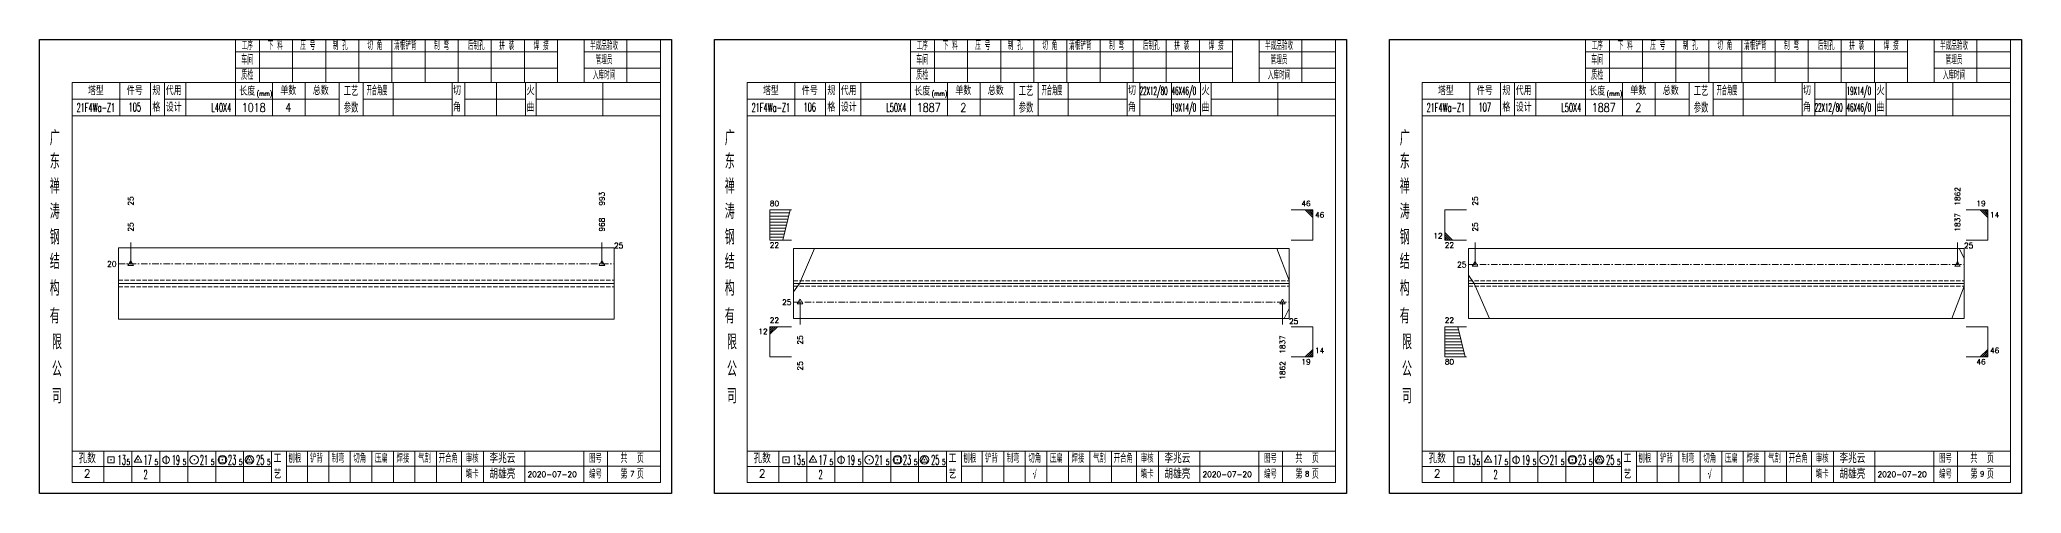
# Model space of a CAD drawing. Extents: x 1310 to 15542, y -76 to 8381.
# Drawn here: x 3389 to 4306, y 5794 to 6004 of the extents above; entities that cross this region are included whole.
import ezdxf
from ezdxf.enums import TextEntityAlignment as Align

# ---------------------------------------------------------------- set-up
doc = ezdxf.new("R2010")
doc.units = 0
doc.header["$MEASUREMENT"] = 0
doc.linetypes.add('一点画线', pattern=[5.2, 3, -1, 0.2, -1])
doc.linetypes.add('虚线', pattern=[2.75, 2, -0.75])
doc.layers.get('0').update_dxf_attribs({"linetype": 'CONTINUOUS', "lineweight": 25})
for name, color, linetype, lineweight in [('1', 7, 'CONTINUOUS', 25), ('4', 7, 'CONTINUOUS', 25), ('5', 7, 'CONTINUOUS', 25)]:
    doc.layers.add(name, color=color, linetype=linetype, lineweight=lineweight)
doc.styles.get("Standard").update_dxf_attribs({"font": 'simplex.shx', "width": 0.7, "height": 3, "bigfont": 'gbhzfs.shx'})

# ---------------------------------------------------------------- blocks, each defined once
blk = doc.blocks.new('孔17.5')
at = {"layer": '5', "color": 7, "linetype": 'Continuous', "lineweight": 13}
for p, q in [((0, 1), (-0.866, -0.5)), ((-0.1, -0.1), (0.1, 0.1)), ((0.1, -0.1), (-0.1, 0.1)), ((0.866, -0.5), (0, 1)), ((-0.866, -0.5), (0.866, -0.5))]:
    blk.add_line(p, q, dxfattribs=at)
blk = doc.blocks.new('CTJGK')
at = {"color": 6, "linetype": 'Continuous'}
for p, q in [((0, 209.97), (292.13, 209.97)), ((0, 0), (0, 209.97)), ((292.13, 209.97), (292.13, 0)), ((292.13, 0), (0, 0))]:
    blk.add_line(p, q, dxfattribs=at)

msp = doc.modelspace()

# ---------------------------------------------------------------- linework, layer by layer
at = {"color": 7, "linetype": 'Continuous', "lineweight": 13}
for p, q in [((3726.832, 5924.824), (3736.832, 5924.824)), ((3726.832, 5910.824), (3726.832, 5924.824)), ((3726.832, 5923.424), (3735.982, 5923.424)), ((3726.832, 5922.024), (3735.632, 5922.024)), ((3726.832, 5920.624), (3735.282, 5920.624)), ((3732.832, 5910.824), (3736.332, 5924.824)), ((3977.962, 5924.824), (3967.962, 5924.824)), ((3974.462, 5924.824), (3977.962, 5921.324)), ((3975.337, 5924.824), (3977.962, 5922.199)), ((3976.212, 5924.824), (3977.962, 5923.074)), ((3977.087, 5924.824), (3977.962, 5923.949)), ((3977.962, 5910.824), (3977.962, 5924.824)), ((4038.962, 5924.824), (4048.962, 5924.824)), ((4038.962, 5910.824), (4038.962, 5924.824)), ((4290.092, 5924.824), (4280.092, 5924.824)), ((4286.592, 5924.824), (4290.092, 5921.324)), ((4287.467, 5924.824), (4290.092, 5922.199)), ((4288.342, 5924.824), (4290.092, 5923.074)), ((4289.217, 5924.824), (4290.092, 5923.949)), ((4290.092, 5910.824), (4290.092, 5924.824)), ((3726.832, 5919.224), (3734.932, 5919.224)), ((3726.832, 5917.824), (3734.582, 5917.824)), ((3726.832, 5916.424), (3734.232, 5916.424)), ((3726.832, 5915.024), (3733.882, 5915.024)), ((3726.832, 5913.624), (3733.532, 5913.624)), ((3726.832, 5912.224), (3733.182, 5912.224)), ((3726.832, 5910.824), (3736.832, 5910.824)), ((3977.962, 5910.824), (3967.962, 5910.824)), ((4042.462, 5910.824), (4038.962, 5914.324)), ((4041.587, 5910.824), (4038.962, 5913.449)), ((4040.712, 5910.824), (4038.962, 5912.574)), ((4039.837, 5910.824), (4038.962, 5911.699)), ((4038.962, 5910.824), (4048.962, 5910.824)), ((4290.092, 5910.824), (4280.092, 5910.824)), ((3431.329, 5899.824), (3431.329, 5909.824)), ((3649.205, 5899.824), (3649.205, 5909.824)), ((3740.503, 5890.824), (3747.546, 5907.024)), ((3966.962, 5892.12), (3961.376, 5907.024)), ((4052.997, 5899.524), (4052.997, 5909.824)), ((4276.056, 5899.524), (4276.056, 5909.824)), ((4279.092, 5902.488), (4276.785, 5907.024)), ((4049.962, 5894.712), (4052.633, 5890.824)), ((3737.832, 5886.936), (3740.503, 5890.824)), ((4052.633, 5890.824), (4059.676, 5874.624)), ((4279.092, 5889.528), (4273.506, 5874.624)), ((3740.867, 5882.124), (3740.867, 5871.824)), ((3963.926, 5882.124), (3963.926, 5871.824)), ((3966.962, 5879.16), (3964.655, 5874.624)), ((3726.832, 5870.824), (3736.832, 5870.824)), ((3726.832, 5870.824), (3726.832, 5856.824)), ((3727.707, 5870.824), (3726.832, 5869.949)), ((3728.582, 5870.824), (3726.832, 5869.074)), ((3729.457, 5870.824), (3726.832, 5868.199)), ((3730.332, 5870.824), (3726.832, 5867.324)), ((3977.962, 5870.824), (3967.962, 5870.824)), ((3977.962, 5870.824), (3977.962, 5856.824)), ((4038.962, 5870.824), (4048.962, 5870.824)), ((4038.962, 5870.824), (4038.962, 5856.824)), ((4038.962, 5869.424), (4045.312, 5869.424)), ((4038.962, 5868.024), (4045.662, 5868.024)), ((4038.962, 5866.624), (4046.012, 5866.624)), ((4038.962, 5865.224), (4046.362, 5865.224)), ((4044.962, 5870.824), (4048.462, 5856.824)), ((4290.092, 5870.824), (4280.092, 5870.824)), ((4290.092, 5870.824), (4290.092, 5856.824)), ((3726.832, 5856.824), (3736.832, 5856.824)), ((3977.962, 5856.824), (3967.962, 5856.824)), ((3974.462, 5856.824), (3977.962, 5860.324)), ((3975.337, 5856.824), (3977.962, 5859.449)), ((3976.212, 5856.824), (3977.962, 5858.574)), ((3977.087, 5856.824), (3977.962, 5857.699)), ((4038.962, 5863.824), (4046.712, 5863.824)), ((4038.962, 5862.424), (4047.062, 5862.424)), ((4038.962, 5861.024), (4047.412, 5861.024)), ((4038.962, 5859.624), (4047.762, 5859.624)), ((4038.962, 5858.224), (4048.112, 5858.224)), ((4038.962, 5856.824), (4048.962, 5856.824)), ((4290.092, 5856.824), (4280.092, 5856.824)), ((4286.592, 5856.824), (4290.092, 5860.324)), ((4287.467, 5856.824), (4290.092, 5859.449)), ((4288.342, 5856.824), (4290.092, 5858.574)), ((4289.217, 5856.824), (4290.092, 5857.699))]:
    msp.add_line(p, q, dxfattribs=at)
at = {"color": 7, "linetype": 'Continuous', "lineweight": 18}
for p, q in [((3425.702, 5907.324), (3425.702, 5874.324)), ((3425.702, 5907.324), (3654.832, 5907.324)), ((3654.832, 5907.324), (3654.832, 5874.324)), ((3737.832, 5907.024), (3737.832, 5874.624)), ((3737.832, 5907.024), (3966.962, 5907.024)), ((3966.962, 5907.024), (3966.962, 5874.624)), ((4049.962, 5907.024), (4049.962, 5874.624)), ((4049.962, 5907.024), (4279.092, 5907.024)), ((4279.092, 5907.024), (4279.092, 5874.624)), ((3425.702, 5890.824), (3654.832, 5890.824)), ((3737.832, 5890.824), (3966.962, 5890.824)), ((4049.962, 5890.824), (4279.092, 5890.824))]:
    msp.add_line(p, q, dxfattribs=at)
at = {"color": 3, "linetype": '一点画线', "lineweight": 13}
for p, q in [((3425.702, 5899.824), (3654.832, 5899.824)), ((4049.962, 5899.524), (4279.092, 5899.524)), ((3737.832, 5882.124), (3966.962, 5882.124))]:
    msp.add_line(p, q, dxfattribs=at)
at = {"color": 1, "linetype": '虚线', "lineweight": 18}
for p, q in [((3425.702, 5892.324), (3654.832, 5892.324)), ((3425.702, 5889.324), (3654.832, 5889.324)), ((3737.832, 5892.024), (3966.962, 5892.024)), ((3737.832, 5889.624), (3966.962, 5889.624)), ((4049.962, 5892.024), (4279.092, 5892.024)), ((4049.962, 5889.624), (4279.092, 5889.624))]:
    msp.add_line(p, q, dxfattribs=at)
at = {"layer": '1', "color": 7, "linetype": 'Continuous', "lineweight": 18}
for p, q in [((3425.702, 5874.324), (3654.832, 5874.324)), ((3737.832, 5874.624), (3966.962, 5874.624)), ((4049.962, 5874.624), (4279.092, 5874.624))]:
    msp.add_line(p, q, dxfattribs=at)
at = {"layer": '4', "color": 1, "linetype": 'Continuous', "lineweight": 18}
for p, q in [((3389.202, 6003.651), (3389.202, 5793.681)), ((3681.332, 6003.651), (3389.202, 6003.651)), ((3479.832, 6003.651), (3479.832, 5983.811)), ((3490.862, 6003.651), (3490.862, 5983.791)), ((3506.172, 6003.651), (3506.172, 5983.791)), ((3521.492, 6003.651), (3521.492, 5983.791)), ((3536.802, 6003.651), (3536.802, 5983.791)), ((3552.112, 6003.651), (3552.112, 5983.791)), ((3567.422, 6003.651), (3567.422, 5983.791)), ((3582.742, 6003.651), (3582.742, 5983.791)), ((3598.052, 6003.651), (3598.052, 5983.791)), ((3613.362, 6003.651), (3613.362, 5983.791)), ((3628.672, 6003.651), (3628.672, 5983.811)), ((3628.672, 6003.651), (3628.672, 5983.791)), ((3640.952, 6003.651), (3640.952, 5983.791)), ((3660.702, 6003.651), (3660.702, 5983.791)), ((3676.282, 6003.651), (3676.282, 5983.791)), ((3681.332, 5973.851), (3681.332, 6003.651)), ((3701.332, 6003.651), (3701.332, 5793.681)), ((3993.462, 6003.651), (3701.332, 6003.651)), ((3791.962, 6003.651), (3791.962, 5983.811)), ((3802.992, 6003.651), (3802.992, 5983.791)), ((3818.302, 6003.651), (3818.302, 5983.791)), ((3833.622, 6003.651), (3833.622, 5983.791)), ((3848.932, 6003.651), (3848.932, 5983.791)), ((3864.242, 6003.651), (3864.242, 5983.791)), ((3879.552, 6003.651), (3879.552, 5983.791)), ((3894.872, 6003.651), (3894.872, 5983.791)), ((3910.182, 6003.651), (3910.182, 5983.791)), ((3925.492, 6003.651), (3925.492, 5983.791)), ((3940.802, 6003.651), (3940.802, 5983.811)), ((3940.802, 6003.651), (3940.802, 5983.791)), ((3953.082, 6003.651), (3953.082, 5983.791)), ((3972.832, 6003.651), (3972.832, 5983.791)), ((3988.412, 6003.651), (3988.412, 5983.791)), ((3993.462, 5973.851), (3993.462, 6003.651)), ((4013.462, 6003.651), (4013.462, 5793.681)), ((4305.592, 6003.651), (4013.462, 6003.651)), ((4104.092, 6003.651), (4104.092, 5983.811)), ((4115.122, 6003.651), (4115.122, 5983.791)), ((4130.432, 6003.651), (4130.432, 5983.791)), ((4145.752, 6003.651), (4145.752, 5983.791)), ((4161.062, 6003.651), (4161.062, 5983.791)), ((4176.372, 6003.651), (4176.372, 5983.791)), ((4191.682, 6003.651), (4191.682, 5983.791)), ((4207.002, 6003.651), (4207.002, 5983.791)), ((4222.312, 6003.651), (4222.312, 5983.791)), ((4237.622, 6003.651), (4237.622, 5983.791)), ((4252.932, 6003.651), (4252.932, 5983.811)), ((4252.932, 6003.651), (4252.932, 5983.791)), ((4265.212, 6003.651), (4265.212, 5983.791)), ((4284.962, 6003.651), (4284.962, 5983.791)), ((4300.542, 6003.651), (4300.542, 5983.791)), ((4305.592, 5973.851), (4305.592, 6003.651)), ((3628.672, 5997.921), (3479.832, 5997.921)), ((3676.282, 5997.921), (3640.952, 5997.921)), ((3940.802, 5997.921), (3791.962, 5997.921)), ((3988.412, 5997.921), (3953.082, 5997.921)), ((4252.932, 5997.921), (4104.092, 5997.921)), ((4300.542, 5997.921), (4265.212, 5997.921)), ((3628.672, 5990.441), (3479.832, 5990.441)), ((3676.282, 5990.441), (3640.952, 5990.441)), ((3940.802, 5990.441), (3791.962, 5990.441)), ((3988.412, 5990.441), (3953.082, 5990.441)), ((4252.932, 5990.441), (4104.092, 5990.441)), ((4300.542, 5990.441), (4265.212, 5990.441)), ((3404.212, 5983.791), (3404.212, 5798.731)), ((3676.282, 5983.791), (3404.212, 5983.791)), ((3440.482, 5976.031), (3404.212, 5976.031)), ((3426.332, 5983.801), (3426.332, 5968.381)), ((3440.482, 5968.381), (3440.482, 5983.791)), ((3446.982, 5968.381), (3446.982, 5983.791)), ((3527.702, 5976.081), (3446.982, 5976.081)), ((3456.852, 5983.791), (3456.852, 5968.381)), ((3479.832, 5983.811), (3479.832, 5968.381)), ((3496.952, 5983.791), (3496.952, 5968.381)), ((3512.002, 5983.791), (3512.002, 5968.381)), ((3527.702, 5983.791), (3527.702, 5968.381)), ((3538.762, 5983.791), (3538.762, 5968.381)), ((3538.762, 5976.081), (3580.012, 5976.081)), ((3552.712, 5983.791), (3552.712, 5968.381)), ((3580.012, 5983.791), (3580.012, 5968.381)), ((3585.772, 5983.791), (3585.772, 5968.381)), ((3585.772, 5976.081), (3613.852, 5976.081)), ((3600.392, 5983.791), (3600.392, 5968.381)), ((3613.852, 5983.791), (3613.852, 5968.381)), ((3618.842, 5983.791), (3618.842, 5968.381)), ((3618.842, 5976.081), (3676.462, 5976.081)), ((3649.582, 5983.791), (3649.582, 5968.381)), ((3676.282, 5798.731), (3676.282, 5983.791)), ((3716.342, 5983.791), (3716.342, 5798.731)), ((3988.412, 5983.791), (3716.342, 5983.791)), ((3752.612, 5976.031), (3716.342, 5976.031)), ((3738.462, 5983.801), (3738.462, 5968.381)), ((3752.612, 5968.381), (3752.612, 5983.791)), ((3759.112, 5968.381), (3759.112, 5983.791)), ((3839.832, 5976.081), (3759.112, 5976.081)), ((3768.982, 5983.791), (3768.982, 5968.381)), ((3791.962, 5983.811), (3791.962, 5968.381)), ((3809.082, 5983.791), (3809.082, 5968.381)), ((3824.132, 5983.791), (3824.132, 5968.381)), ((3839.832, 5983.791), (3839.832, 5968.381)), ((3850.892, 5983.791), (3850.892, 5968.381)), ((3850.892, 5976.081), (3892.142, 5976.081)), ((3864.842, 5983.791), (3864.842, 5968.381)), ((3892.142, 5983.791), (3892.142, 5968.381)), ((3897.902, 5983.791), (3897.902, 5968.381)), ((3897.902, 5976.081), (3925.982, 5976.081)), ((3912.522, 5983.791), (3912.522, 5968.381)), ((3925.982, 5983.791), (3925.982, 5968.381)), ((3930.972, 5983.791), (3930.972, 5968.381)), ((3930.972, 5976.081), (3988.592, 5976.081)), ((3961.712, 5983.791), (3961.712, 5968.381)), ((3988.412, 5798.731), (3988.412, 5983.791)), ((4028.472, 5983.791), (4028.472, 5798.731)), ((4300.542, 5983.791), (4028.472, 5983.791)), ((4064.742, 5976.031), (4028.472, 5976.031)), ((4050.592, 5983.801), (4050.592, 5968.381)), ((4064.742, 5968.381), (4064.742, 5983.791)), ((4071.242, 5968.381), (4071.242, 5983.791)), ((4151.962, 5976.081), (4071.242, 5976.081)), ((4081.112, 5983.791), (4081.112, 5968.381)), ((4104.092, 5983.811), (4104.092, 5968.381)), ((4121.212, 5983.791), (4121.212, 5968.381)), ((4136.262, 5983.791), (4136.262, 5968.381)), ((4151.962, 5983.791), (4151.962, 5968.381)), ((4163.022, 5983.791), (4163.022, 5968.381)), ((4163.022, 5976.081), (4204.272, 5976.081)), ((4176.972, 5983.791), (4176.972, 5968.381)), ((4204.272, 5983.791), (4204.272, 5968.381)), ((4210.032, 5983.791), (4210.032, 5968.381)), ((4210.032, 5976.081), (4238.112, 5976.081)), ((4224.652, 5983.791), (4224.652, 5968.381)), ((4238.112, 5983.791), (4238.112, 5968.381)), ((4243.102, 5983.791), (4243.102, 5968.381)), ((4243.102, 5976.081), (4300.722, 5976.081)), ((4273.842, 5983.791), (4273.842, 5968.381)), ((4300.542, 5798.731), (4300.542, 5983.791)), ((3676.462, 5968.381), (3404.212, 5968.381)), ((3681.332, 5793.681), (3681.332, 5973.851)), ((3988.592, 5968.381), (3716.342, 5968.381)), ((3993.462, 5793.681), (3993.462, 5973.851)), ((4300.722, 5968.381), (4028.472, 5968.381)), ((4305.592, 5793.681), (4305.592, 5973.851)), ((3404.212, 5813.261), (3676.282, 5813.261)), ((3418.902, 5813.261), (3418.902, 5798.731)), ((3431.832, 5798.731), (3431.832, 5813.261)), ((3444.762, 5813.261), (3444.762, 5798.731)), ((3457.682, 5798.731), (3457.682, 5813.261)), ((3470.612, 5813.261), (3470.612, 5798.731)), ((3483.542, 5798.731), (3483.542, 5813.261)), ((3496.462, 5798.731), (3496.462, 5813.261)), ((3503.332, 5798.731), (3503.332, 5813.261)), ((3512.992, 5798.731), (3512.992, 5813.261)), ((3522.932, 5798.731), (3522.932, 5813.261)), ((3532.872, 5798.731), (3532.872, 5813.261)), ((3542.822, 5798.731), (3542.822, 5813.261)), ((3552.762, 5798.731), (3552.762, 5813.261)), ((3562.702, 5798.731), (3562.702, 5813.261)), ((3572.652, 5798.731), (3572.652, 5813.261)), ((3584.292, 5798.731), (3584.292, 5813.261)), ((3594.442, 5798.731), (3594.442, 5813.261)), ((3613.502, 5798.731), (3613.502, 5813.261)), ((3640.882, 5798.731), (3640.882, 5813.261)), ((3651.842, 5798.731), (3651.842, 5813.261)), ((3716.342, 5813.261), (3988.412, 5813.261)), ((3731.032, 5813.261), (3731.032, 5798.731)), ((3743.962, 5798.731), (3743.962, 5813.261)), ((3756.892, 5813.261), (3756.892, 5798.731)), ((3769.812, 5798.731), (3769.812, 5813.261)), ((3782.742, 5813.261), (3782.742, 5798.731)), ((3795.672, 5798.731), (3795.672, 5813.261)), ((3808.592, 5798.731), (3808.592, 5813.261)), ((3815.462, 5798.731), (3815.462, 5813.261)), ((3825.122, 5798.731), (3825.122, 5813.261)), ((3835.062, 5798.731), (3835.062, 5813.261)), ((3845.002, 5798.731), (3845.002, 5813.261)), ((3854.952, 5798.731), (3854.952, 5813.261)), ((3864.892, 5798.731), (3864.892, 5813.261)), ((3874.832, 5798.731), (3874.832, 5813.261)), ((3884.782, 5798.731), (3884.782, 5813.261)), ((3896.422, 5798.731), (3896.422, 5813.261)), ((3906.572, 5798.731), (3906.572, 5813.261)), ((3925.632, 5798.731), (3925.632, 5813.261)), ((3953.012, 5798.731), (3953.012, 5813.261)), ((3963.972, 5798.731), (3963.972, 5813.261)), ((4028.472, 5813.261), (4300.542, 5813.261)), ((4043.162, 5813.261), (4043.162, 5798.731)), ((4056.092, 5798.731), (4056.092, 5813.261)), ((4069.022, 5813.261), (4069.022, 5798.731)), ((4081.942, 5798.731), (4081.942, 5813.261)), ((4094.872, 5813.261), (4094.872, 5798.731)), ((4107.802, 5798.731), (4107.802, 5813.261)), ((4120.722, 5798.731), (4120.722, 5813.261)), ((4127.592, 5798.731), (4127.592, 5813.261)), ((4137.252, 5798.731), (4137.252, 5813.261)), ((4147.192, 5798.731), (4147.192, 5813.261)), ((4157.132, 5798.731), (4157.132, 5813.261)), ((4167.082, 5798.731), (4167.082, 5813.261)), ((4177.022, 5798.731), (4177.022, 5813.261)), ((4186.962, 5798.731), (4186.962, 5813.261)), ((4196.912, 5798.731), (4196.912, 5813.261)), ((4208.552, 5798.731), (4208.552, 5813.261)), ((4218.702, 5798.731), (4218.702, 5813.261)), ((4237.762, 5798.731), (4237.762, 5813.261)), ((4265.142, 5798.731), (4265.142, 5813.261)), ((4276.102, 5798.731), (4276.102, 5813.261)), ((3496.462, 5806.131), (3404.212, 5806.131)), ((3503.292, 5806.291), (3676.282, 5806.291)), ((3808.592, 5806.131), (3716.342, 5806.131)), ((3815.422, 5806.291), (3988.412, 5806.291)), ((4120.722, 5806.131), (4028.472, 5806.131)), ((4127.552, 5806.291), (4300.542, 5806.291)), ((3389.202, 5793.681), (3681.332, 5793.681)), ((3404.212, 5798.731), (3676.282, 5798.731)), ((3701.332, 5793.681), (3993.462, 5793.681)), ((3716.342, 5798.731), (3988.412, 5798.731)), ((4013.462, 5793.681), (4305.592, 5793.681)), ((4028.472, 5798.731), (4300.542, 5798.731))]:
    msp.add_line(p, q, dxfattribs=at)
at = {"layer": '4', "color": 7, "linetype": 'Continuous', "lineweight": 13}
for p, q in [((3420.788, 5807.767), (3420.788, 5810.595)), ((3420.788, 5810.595), (3423.616, 5810.595)), ((3423.616, 5810.595), (3423.616, 5807.767)), ((3434.702, 5811.181), (3432.97, 5808.181)), ((3436.434, 5808.181), (3434.702, 5811.181)), ((3447.702, 5811.181), (3447.702, 5807.181)), ((3472.288, 5807.767), (3472.288, 5810.595)), ((3472.288, 5810.595), (3475.116, 5810.595)), ((3475.116, 5810.595), (3475.116, 5807.767)), ((3486.202, 5811.181), (3484.47, 5808.181)), ((3487.934, 5808.181), (3486.202, 5811.181)), ((3732.918, 5807.767), (3732.918, 5810.595)), ((3732.918, 5810.595), (3735.746, 5810.595)), ((3735.746, 5810.595), (3735.746, 5807.767)), ((3746.832, 5811.181), (3745.1, 5808.181)), ((3748.564, 5808.181), (3746.832, 5811.181)), ((3759.832, 5811.181), (3759.832, 5807.181)), ((3784.418, 5807.767), (3784.418, 5810.595)), ((3784.418, 5810.595), (3787.246, 5810.595)), ((3787.246, 5810.595), (3787.246, 5807.767)), ((3798.332, 5811.181), (3796.6, 5808.181)), ((3800.064, 5808.181), (3798.332, 5811.181)), ((4045.048, 5807.767), (4045.048, 5810.595)), ((4045.048, 5810.595), (4047.876, 5810.595)), ((4047.876, 5810.595), (4047.876, 5807.767)), ((4058.962, 5811.181), (4057.23, 5808.181)), ((4060.694, 5808.181), (4058.962, 5811.181)), ((4071.962, 5811.181), (4071.962, 5807.181)), ((4096.548, 5807.767), (4096.548, 5810.595)), ((4096.548, 5810.595), (4099.376, 5810.595)), ((4099.376, 5810.595), (4099.376, 5807.767)), ((4110.462, 5811.181), (4108.73, 5808.181)), ((4112.194, 5808.181), (4110.462, 5811.181)), ((3423.616, 5807.767), (3420.788, 5807.767)), ((3422.002, 5808.981), (3422.402, 5809.381)), ((3422.402, 5808.981), (3422.002, 5809.381)), ((3432.97, 5808.181), (3436.434, 5808.181)), ((3434.502, 5808.981), (3434.902, 5809.381)), ((3434.902, 5808.981), (3434.502, 5809.381)), ((3460.502, 5808.981), (3460.902, 5809.381)), ((3460.902, 5808.981), (3460.502, 5809.381)), ((3475.116, 5807.767), (3472.288, 5807.767)), ((3473.502, 5808.981), (3473.902, 5809.381)), ((3473.902, 5808.981), (3473.502, 5809.381)), ((3484.47, 5808.181), (3487.934, 5808.181)), ((3486.002, 5808.981), (3486.402, 5809.381)), ((3486.402, 5808.981), (3486.002, 5809.381)), ((3735.746, 5807.767), (3732.918, 5807.767)), ((3734.132, 5808.981), (3734.532, 5809.381)), ((3734.532, 5808.981), (3734.132, 5809.381)), ((3745.1, 5808.181), (3748.564, 5808.181)), ((3746.632, 5808.981), (3747.032, 5809.381)), ((3747.032, 5808.981), (3746.632, 5809.381)), ((3772.632, 5808.981), (3773.032, 5809.381)), ((3773.032, 5808.981), (3772.632, 5809.381)), ((3787.246, 5807.767), (3784.418, 5807.767)), ((3785.632, 5808.981), (3786.032, 5809.381)), ((3786.032, 5808.981), (3785.632, 5809.381)), ((3796.6, 5808.181), (3800.064, 5808.181)), ((3798.132, 5808.981), (3798.532, 5809.381)), ((3798.532, 5808.981), (3798.132, 5809.381)), ((4047.876, 5807.767), (4045.048, 5807.767)), ((4046.262, 5808.981), (4046.662, 5809.381)), ((4046.662, 5808.981), (4046.262, 5809.381)), ((4057.23, 5808.181), (4060.694, 5808.181)), ((4058.762, 5808.981), (4059.162, 5809.381)), ((4059.162, 5808.981), (4058.762, 5809.381)), ((4084.762, 5808.981), (4085.162, 5809.381)), ((4085.162, 5808.981), (4084.762, 5809.381)), ((4099.376, 5807.767), (4096.548, 5807.767)), ((4097.762, 5808.981), (4098.162, 5809.381)), ((4098.162, 5808.981), (4097.762, 5809.381)), ((4108.73, 5808.181), (4112.194, 5808.181)), ((4110.262, 5808.981), (4110.662, 5809.381)), ((4110.662, 5808.981), (4110.262, 5809.381))]:
    msp.add_line(p, q, dxfattribs=at)
for centre, radius in [((3447.702, 5809.181), 1.6), ((3460.702, 5809.181), 2), ((3473.702, 5809.181), 2), ((3486.202, 5809.181), 2), ((3759.832, 5809.181), 1.6), ((3772.832, 5809.181), 2), ((3785.832, 5809.181), 2), ((3798.332, 5809.181), 2), ((4071.962, 5809.181), 1.6), ((4084.962, 5809.181), 2), ((4097.962, 5809.181), 2), ((4110.462, 5809.181), 2)]:
    msp.add_circle(centre, radius, dxfattribs=at)

# ---------------------------------------------------------------- block references
at = {"color": 0, "linetype": 'Continuous'}
for p in [(3389.202, 5793.681), (3701.332, 5793.681), (4013.462, 5793.681)]:
    msp.add_blockref('CTJGK', p, dxfattribs=at)
at = {"color": 8, "linetype": 'Continuous', "lineweight": 9, "xscale": 1.5, "yscale": 1.5, "zscale": 1.5}
for p in [(3431.329, 5899.824), (3649.205, 5899.824), (4052.997, 5899.524), (4276.056, 5899.524)]:
    msp.add_blockref('孔17.5', p, dxfattribs=at)
at = {"layer": '1', "color": 8, "linetype": 'Continuous', "lineweight": 9, "xscale": 1.5, "yscale": 1.5, "zscale": 1.5}
for p in [(3740.867, 5882.124), (3963.926, 5882.124)]:
    msp.add_blockref('孔17.5', p, dxfattribs=at)

# ---------------------------------------------------------------- texts
at = {"color": 7, "linetype": 'Continuous', "lineweight": 13}
for s, p in [('25', (3431.329, 5926.824)), ('993', (3649.205, 5926.824)), ('25', (4052.997, 5926.824)), ('1862', (4276.056, 5926.824))]:
    msp.add_text(s, height=2.5, rotation=90, dxfattribs=at).set_placement(p, align=Align.MIDDLE_LEFT)
for s, p in [('80', (3726.832, 5925.824)), ('22', (3726.832, 5871.824)), ('22', (4038.962, 5871.824)), ('14', (3978.962, 5857.824)), ('46', (4291.092, 5857.824))]:
    msp.add_text(s, height=2.5, dxfattribs=at).set_placement(p, align=Align.BOTTOM_LEFT)
for s, p in [('46', (3976.962, 5925.824)), ('19', (4289.092, 5925.824)), ('12', (4037.962, 5910.824))]:
    msp.add_text(s, height=2.5, dxfattribs=at).set_placement(p, align=Align.BOTTOM_RIGHT)
at = {"color": 8, "linetype": 'Continuous', "lineweight": 9}
for s, p in [('968', (3649.205, 5914.824)), ('1837', (4276.056, 5914.824)), ('25', (3431.329, 5914.824)), ('25', (4052.997, 5914.824))]:
    msp.add_text(s, height=2.5, rotation=90, dxfattribs=at).set_placement(p, align=Align.MIDDLE_LEFT)
at = {"color": 7, "linetype": 'Continuous', "lineweight": 13}
for s, p in [('46', (3978.962, 5923.824)), ('14', (4291.092, 5923.824)), ('22', (3726.832, 5909.824)), ('22', (4038.962, 5909.824)), ('80', (4038.962, 5855.824))]:
    msp.add_text(s, height=2.5, dxfattribs=at).set_placement(p, align=Align.TOP_LEFT)
for p in [(3654.832, 5908.324), (4279.092, 5908.324)]:
    msp.add_text('25', height=2.5, dxfattribs=at).set_placement(p, align=Align.MIDDLE_LEFT)
for s, p in [('20', (3424.702, 5899.824)), ('25', (4048.962, 5899.524)), ('25', (3736.832, 5882.124))]:
    msp.add_text(s, height=2.5, dxfattribs=at).set_placement(p, align=Align.MIDDLE_RIGHT)
for s, p in [('12', (3725.832, 5869.824)), ('19', (3976.962, 5855.824)), ('46', (4289.092, 5855.824))]:
    msp.add_text(s, height=2.5, dxfattribs=at).set_placement(p, align=Align.TOP_RIGHT)
at = {"layer": '1', "color": 7, "linetype": 'Continuous', "lineweight": 13}
msp.add_text('25', height=2.5, dxfattribs=at).set_placement((3966.962, 5873.324), align=Align.MIDDLE_LEFT)
at = {"layer": '1', "color": 8, "linetype": 'Continuous', "lineweight": 9}
for s, p in [('25', (3740.867, 5866.824)), ('1837', (3963.926, 5866.824))]:
    msp.add_text(s, height=2.5, rotation=90, dxfattribs=at).set_placement(p, align=Align.MIDDLE_RIGHT)
at = {"layer": '1', "color": 7, "linetype": 'Continuous', "lineweight": 13}
for s, p in [('25', (3740.867, 5854.824)), ('1862', (3963.926, 5854.824))]:
    msp.add_text(s, height=2.5, rotation=90, dxfattribs=at).set_placement(p, align=Align.MIDDLE_RIGHT)
at = {"layer": '4', "color": 1, "linetype": 'Continuous', "lineweight": 25}
for s, height, width, p in [('工序', 3.7, 0.7, (3485.202, 6000.781)), ('下 料', 3.7, 0.7, (3498.202, 6000.781)), ('压 号', 3.7, 0.7, (3513.202, 6000.781)), ('制 孔', 3.7, 0.7, (3528.202, 6000.781)), ('切 角', 3.7, 0.7, (3544.202, 6000.781)), ('清根铲背 ', 3.7, 0.7, (3559.202, 6000.781)), (' 制 弯', 3.7, 0.7, (3574.202, 6000.781)), (' 后制孔', 3.7, 0.7, (3590.202, 6000.781)), ('拼 装', 3.7, 0.7, (3605.202, 6000.781)), (' 焊 接', 3.7, 0.7, (3620.202, 6000.781)), ('半成品验收', 3.7, 0.7, (3650.202, 6000.781)), ('工序', 3.7, 0.7, (3797.332, 6000.781)), ('下 料', 3.7, 0.7, (3810.332, 6000.781)), ('压 号', 3.7, 0.7, (3825.332, 6000.781)), ('制 孔', 3.7, 0.7, (3840.332, 6000.781)), ('切 角', 3.7, 0.7, (3856.332, 6000.781)), ('清根铲背 ', 3.7, 0.7, (3871.332, 6000.781)), (' 制 弯', 3.7, 0.7, (3886.332, 6000.781)), (' 后制孔', 3.7, 0.7, (3902.332, 6000.781)), ('拼 装', 3.7, 0.7, (3917.332, 6000.781)), (' 焊 接', 3.7, 0.7, (3932.332, 6000.781)), ('半成品验收', 3.7, 0.7, (3962.332, 6000.781)), ('工序', 3.7, 0.7, (4109.462, 6000.781)), ('下 料', 3.7, 0.7, (4122.462, 6000.781)), ('压 号', 3.7, 0.7, (4137.462, 6000.781)), ('制 孔', 3.7, 0.7, (4152.462, 6000.781)), ('切 角', 3.7, 0.7, (4168.462, 6000.781)), ('清根铲背 ', 3.7, 0.7, (4183.462, 6000.781)), (' 制 弯', 3.7, 0.7, (4198.462, 6000.781)), (' 后制孔', 3.7, 0.7, (4214.462, 6000.781)), ('拼 装', 3.7, 0.7, (4229.462, 6000.781)), (' 焊 接', 3.7, 0.7, (4244.462, 6000.781)), ('半成品验收', 3.7, 0.7, (4274.462, 6000.781)), ('车间', 4, 0.7, (3485.202, 5994.181)), ('管理员', 3.7, 0.7, (3650.202, 5994.181)), ('车间', 4, 0.7, (3797.332, 5994.181)), ('管理员', 3.7, 0.7, (3962.332, 5994.181)), ('车间', 4, 0.7, (4109.462, 5994.181)), ('管理员', 3.7, 0.7, (4274.462, 5994.181)), ('质检', 4, 0.7, (3485.202, 5987.121)), ('入库时间', 3.7, 0.7, (3650.202, 5987.121)), ('质检', 4, 0.7, (3797.332, 5987.121)), ('入库时间', 3.7, 0.7, (3962.332, 5987.121)), ('质检', 4, 0.7, (4109.462, 5987.121)), ('入库时间', 3.7, 0.7, (4274.462, 5987.121)), ('(mm)', 2.24, 0.7, (3493.202, 5978.681)), ('参数', 4.8, 0.7, (3533.202, 5972.231)), ('工艺', 4.8, 0.7, (3533.202, 5979.941)), ('开合角度', 4, 0.6, (3545.202, 5979.941)), ('(mm)', 2.24, 0.7, (3805.332, 5978.681)), ('参数', 4.8, 0.7, (3845.332, 5972.231)), ('工艺', 4.8, 0.7, (3845.332, 5979.941)), ('开合角度', 4, 0.6, (3857.332, 5979.941)), ('22X12/80', 3.8, 0.4, (3904.332, 5979.941)), ('46X46/0', 3.8, 0.4, (3918.332, 5979.941)), ('(mm)', 2.24, 0.7, (4117.462, 5978.681)), ('参数', 4.8, 0.7, (4157.462, 5972.231)), ('工艺', 4.8, 0.7, (4157.462, 5979.941)), ('开合角度', 4, 0.6, (4169.462, 5979.941)), ('19X14/0', 3.8, 0.4, (4230.462, 5979.941)), ('21F4Wa-Z1', 4, 0.5, (3415.202, 5972.201)), ('105', 4, 0.5, (3433.202, 5972.451)), ('L40X4', 4, 0.5, (3473.202, 5972.181)), ('1018', 4, 0.8, (3488.202, 5972.231)), ('4', 4, 0.8, (3504.202, 5972.231)), ('21F4Wa-Z1', 4, 0.5, (3727.332, 5972.201)), ('106', 4, 0.5, (3745.332, 5972.451)), ('L50X4', 4, 0.5, (3785.332, 5972.181)), ('1887', 4, 0.8, (3800.332, 5972.231)), ('2', 4, 0.8, (3816.332, 5972.231)), ('19X14/0', 3.8, 0.4, (3918.332, 5972.231)), ('21F4Wa-Z1', 4, 0.5, (4039.462, 5972.201)), ('107', 4, 0.5, (4057.462, 5972.451)), ('L50X4', 4, 0.5, (4097.462, 5972.181)), ('1887', 4, 0.8, (4112.462, 5972.231)), ('2', 4, 0.8, (4128.462, 5972.231)), ('22X12/80', 3.8, 0.4, (4216.462, 5972.231)), ('46X46/0', 3.8, 0.4, (4230.462, 5972.231)), ('广', 6.96, 0.7, (3396.202, 5958.151)), ('广', 6.96, 0.7, (3708.332, 5958.151)), ('广', 6.96, 0.7, (4020.462, 5958.151)), ('东', 6.96, 0.7, (3396.202, 5947.361)), ('东', 6.96, 0.7, (3708.332, 5947.361)), ('东', 6.96, 0.7, (4020.462, 5947.361)), ('禅', 6.96, 0.7, (3396.202, 5935.771)), ('禅', 6.96, 0.7, (3708.332, 5935.771)), ('禅', 6.96, 0.7, (4020.462, 5935.771)), ('涛', 6.96, 0.7, (3396.202, 5924.171)), ('涛', 6.96, 0.7, (3708.332, 5924.171)), ('涛', 6.96, 0.7, (4020.462, 5924.171)), ('钢', 6.96, 0.7, (3396.202, 5912.281)), ('钢', 6.96, 0.7, (3708.332, 5912.281)), ('钢', 6.96, 0.7, (4020.462, 5912.281)), ('结', 6.96, 0.7, (3396.202, 5900.971)), ('结', 6.96, 0.7, (3708.332, 5900.971)), ('结', 6.96, 0.7, (4020.462, 5900.971)), ('构', 6.96, 0.7, (3396.202, 5888.591)), ('构', 6.96, 0.7, (3708.332, 5888.591)), ('构', 6.96, 0.7, (4020.462, 5888.591)), ('有', 6.96, 0.7, (3396.202, 5875.781)), ('有', 6.96, 0.7, (3708.332, 5875.781)), ('有', 6.96, 0.7, (4020.462, 5875.781)), ('限', 6.96, 0.7, (3397.202, 5863.781)), ('限', 6.96, 0.7, (3709.332, 5863.781)), ('限', 6.96, 0.7, (4021.462, 5863.781)), ('公', 6.96, 0.7, (3397.202, 5851.241)), ('公', 6.96, 0.7, (3709.332, 5851.241)), ('公', 6.96, 0.7, (4021.462, 5851.241)), ('司', 6.96, 0.7, (3397.202, 5838.761)), ('司', 6.96, 0.7, (3709.332, 5838.761)), ('司', 6.96, 0.7, (4021.462, 5838.761)), ('13', 4.47, 0.5, (3427.202, 5809.181)), ('17', 4.47, 0.5, (3439.202, 5809.181)), ('19', 4.47, 0.5, (3452.202, 5809.181)), ('21', 4.47, 0.5, (3465.202, 5809.181)), ('23', 4.47, 0.5, (3478.202, 5809.181)), ('25', 4.47, 0.5, (3491.202, 5809.181)), ('刨根', 3.7, 0.8, (3507.202, 5809.781)), ('铲背', 3.7, 0.8, (3517.202, 5809.781)), ('制弯', 3.7, 0.8, (3527.202, 5809.781)), ('切角', 3.7, 0.8, (3537.202, 5809.781)), ('压扁', 3.7, 0.8, (3547.202, 5809.781)), ('焊接', 3.7, 0.8, (3557.202, 5809.781)), ('气割', 3.7, 0.8, (3567.202, 5809.781)), ('开合角', 3.7, 0.8, (3578.202, 5809.781)), ('审核', 3.7, 0.8, (3589.202, 5809.781)), ('图号', 3.7, 0.8, (3646.202, 5809.781)), ('共  页', 4, 0.8, (3663.202, 5809.781)), ('13', 4.47, 0.5, (3739.332, 5809.181)), ('17', 4.47, 0.5, (3751.332, 5809.181)), ('19', 4.47, 0.5, (3764.332, 5809.181)), ('21', 4.47, 0.5, (3777.332, 5809.181)), ('23', 4.47, 0.5, (3790.332, 5809.181)), ('25', 4.47, 0.5, (3803.332, 5809.181)), ('刨根', 3.7, 0.8, (3819.332, 5809.781)), ('铲背', 3.7, 0.8, (3829.332, 5809.781)), ('制弯', 3.7, 0.8, (3839.332, 5809.781)), ('切角', 3.7, 0.8, (3849.332, 5809.781)), ('压扁', 3.7, 0.8, (3859.332, 5809.781)), ('焊接', 3.7, 0.8, (3869.332, 5809.781)), ('气割', 3.7, 0.8, (3879.332, 5809.781)), ('开合角', 3.7, 0.8, (3890.332, 5809.781)), ('审核', 3.7, 0.8, (3901.332, 5809.781)), ('图号', 3.7, 0.8, (3958.332, 5809.781)), ('共  页', 4, 0.8, (3975.332, 5809.781)), ('13', 4.47, 0.5, (4051.462, 5809.181)), ('17', 4.47, 0.5, (4063.462, 5809.181)), ('19', 4.47, 0.5, (4076.462, 5809.181)), ('21', 4.47, 0.5, (4089.462, 5809.181)), ('23', 4.47, 0.5, (4102.462, 5809.181)), ('25', 4.47, 0.5, (4115.462, 5809.181)), ('刨根', 3.7, 0.8, (4131.462, 5809.781)), ('铲背', 3.7, 0.8, (4141.462, 5809.781)), ('制弯', 3.7, 0.8, (4151.462, 5809.781)), ('切角', 3.7, 0.8, (4161.462, 5809.781)), ('压扁', 3.7, 0.8, (4171.462, 5809.781)), ('焊接', 3.7, 0.8, (4181.462, 5809.781)), ('气割', 3.7, 0.8, (4191.462, 5809.781)), ('开合角', 3.7, 0.8, (4202.462, 5809.781)), ('审核', 3.7, 0.8, (4213.462, 5809.781)), ('图号', 3.7, 0.8, (4270.462, 5809.781)), ('共  页', 4, 0.8, (4287.462, 5809.781)), ('5', 2.68, 0.6, (3430.202, 5808.181)), ('2', 4, 0.5, (3438.202, 5802.431)), ('5', 2.68, 0.6, (3443.202, 5808.181)), ('5', 2.68, 0.6, (3456.202, 5808.181)), ('5', 2.68, 0.6, (3469.202, 5808.181)), ('5', 2.68, 0.6, (3482.202, 5808.181)), ('5', 2.68, 0.6, (3495.202, 5808.181)), ('填卡', 3.7, 0.8, (3589.202, 5802.511)), ('编号', 3.7, 0.8, (3646.202, 5802.511)), ('第  页', 4, 0.8, (3663.202, 5802.511)), ('5', 2.68, 0.6, (3742.332, 5808.181)), ('2', 4, 0.5, (3750.332, 5802.431)), ('5', 2.68, 0.6, (3755.332, 5808.181)), ('5', 2.68, 0.6, (3768.332, 5808.181)), ('5', 2.68, 0.6, (3781.332, 5808.181)), ('5', 2.68, 0.6, (3794.332, 5808.181)), ('5', 2.68, 0.6, (3807.332, 5808.181)), ('√', 4, 0.6, (3849.332, 5802.511)), ('填卡', 3.7, 0.8, (3901.332, 5802.511)), ('编号', 3.7, 0.8, (3958.332, 5802.511)), ('第  页', 4, 0.8, (3975.332, 5802.511)), ('5', 2.68, 0.6, (4054.462, 5808.181)), ('2', 4, 0.5, (4062.462, 5802.431)), ('5', 2.68, 0.6, (4067.462, 5808.181)), ('5', 2.68, 0.6, (4080.462, 5808.181)), ('5', 2.68, 0.6, (4093.462, 5808.181)), ('5', 2.68, 0.6, (4106.462, 5808.181)), ('5', 2.68, 0.6, (4119.462, 5808.181)), ('√', 4, 0.6, (4161.462, 5802.511)), ('填卡', 3.7, 0.8, (4213.462, 5802.511)), ('编号', 3.7, 0.8, (4270.462, 5802.511)), ('第  页', 4, 0.8, (4287.462, 5802.511))]:
    msp.add_text(s, height=height, dxfattribs=dict(at, width=width)).set_placement(p, align=Align.MIDDLE_CENTER)
for s, height, p in [('塔型', 3.7, (3415.202, 5979.911)), ('件号', 3.7, (3433.202, 5979.911)), ('规', 3.7, (3443.202, 5979.941)), ('代用', 3.7, (3451.202, 5979.941)), ('长度', 3.7, (3485.202, 5979.681)), ('单数', 3.7, (3504.202, 5979.941)), ('总数', 3.7, (3519.202, 5979.941)), ('切', 3.7, (3582.202, 5979.941)), ('火', 3.7, (3616.202, 5979.941)), ('塔型', 3.7, (3727.332, 5979.911)), ('件号', 3.7, (3745.332, 5979.911)), ('规', 3.7, (3755.332, 5979.941)), ('代用', 3.7, (3763.332, 5979.941)), ('长度', 3.7, (3797.332, 5979.681)), ('单数', 3.7, (3816.332, 5979.941)), ('总数', 3.7, (3831.332, 5979.941)), ('切', 3.7, (3894.332, 5979.941)), ('火', 3.7, (3928.332, 5979.941)), ('塔型', 3.7, (4039.462, 5979.911)), ('件号', 3.7, (4057.462, 5979.911)), ('规', 3.7, (4067.462, 5979.941)), ('代用', 3.7, (4075.462, 5979.941)), ('长度', 3.7, (4109.462, 5979.681)), ('单数', 3.7, (4128.462, 5979.941)), ('总数', 3.7, (4143.462, 5979.941)), ('切', 3.7, (4206.462, 5979.941)), ('火', 3.7, (4240.462, 5979.941)), ('格', 3.7, (3443.202, 5972.231)), ('设计', 3.7, (3451.202, 5972.231)), ('角', 3.7, (3582.202, 5972.231)), ('曲', 3.7, (3616.202, 5972.231)), ('格', 3.7, (3755.332, 5972.231)), ('设计', 3.7, (3763.332, 5972.231)), ('角', 3.7, (3894.332, 5972.231)), ('曲', 3.7, (3928.332, 5972.231)), ('格', 3.7, (4067.462, 5972.231)), ('设计', 3.7, (4075.462, 5972.231)), ('角', 3.7, (4206.462, 5972.231)), ('曲', 3.7, (4240.462, 5972.231)), ('孔数', 4, (3411.202, 5809.701)), ('工', 3.7, (3499.202, 5809.781)), ('李兆云', 4, (3603.202, 5809.781)), ('孔数', 4, (3723.332, 5809.701)), ('工', 3.7, (3811.332, 5809.781)), ('李兆云', 4, (3915.332, 5809.781)), ('孔数', 4, (4035.462, 5809.701)), ('工', 3.7, (4123.462, 5809.781)), ('李兆云', 4, (4227.462, 5809.781)), ('2', 3.7, (3411.202, 5802.871)), ('艺', 3.7, (3499.202, 5802.431)), ('胡雄亮', 4, (3603.202, 5802.511)), ('2020-07-20', 2.5, (3626.202, 5802.511)), ('2', 3.7, (3723.332, 5802.871)), ('艺', 3.7, (3811.332, 5802.431)), ('胡雄亮', 4, (3915.332, 5802.511)), ('2020-07-20', 2.5, (3938.332, 5802.511)), ('2', 3.7, (4035.462, 5802.871)), ('艺', 3.7, (4123.462, 5802.431)), ('胡雄亮', 4, (4227.462, 5802.511)), ('2020-07-20', 2.5, (4250.462, 5802.511))]:
    msp.add_text(s, height=height, dxfattribs=at).set_placement(p, align=Align.MIDDLE_CENTER)
at = {"layer": '4', "color": 6, "linetype": 'Continuous', "lineweight": 25, "width": 0.8}
for s, p in [('7', (3663.227, 5802.739)), ('8', (3975.357, 5802.739)), ('9', (4287.487, 5802.739))]:
    msp.add_text(s, height=2.5, dxfattribs=at).set_placement(p, align=Align.MIDDLE_CENTER)

doc.saveas('drawing.dxf')
